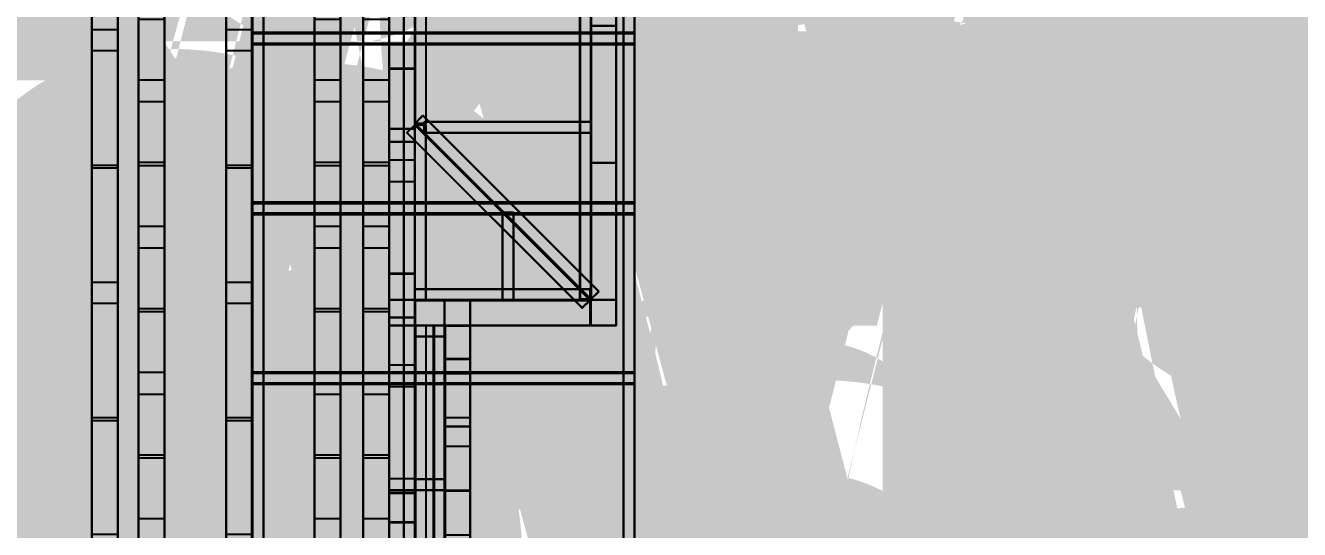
# Model space of a CAD drawing. Header units: inches. Extents: x 29 to 716, y 7 to 470.
# Drawn here: x 309.7 to 483.7, y 102.9 to 171.7 of the extents above; entities that cross this region are included whole.
import ezdxf

# ---------------------------------------------------------------- set-up
doc = ezdxf.new("R2010")
doc.units = ezdxf.units.IN
doc.header["$MEASUREMENT"] = 0
for name, color, linetype in [('FT2', 8, 'CONTINUOUS'), ('n1', 9, 'CONTINUOUS'), ('R1', 4, 'CONTINUOUS'), ('R2', 4, 'CONTINUOUS'), ('RT2', 7, 'CONTINUOUS'), ('W1', 5, 'CONTINUOUS'), ('W2', 5, 'CONTINUOUS')]:
    doc.layers.add(name, color=color, linetype=linetype)

msp = doc.modelspace()

# ---------------------------------------------------------------- linework, layer by layer
at = {"layer": 'FT2'}
for points in [[(328.73, 81.28, 112), (328.73, 344.14, 112), (325.19, 344.14, 112), (325.19, 81.28, 112)], [(325.19, 81.28, 112), (325.19, 344.14, 112), (325.19, 344.14, 110.54), (325.19, 81.28, 110.54)], [(325.19, 81.28, 96), (325.19, 344.14, 96), (328.73, 344.14, 96), (328.73, 81.28, 96)], [(325.19, 81.28, 96), (325.19, 81.28, 97.46), (325.19, 344.14, 97.46), (325.19, 344.14, 96)], [(328.73, 81.28, 112), (328.73, 81.28, 110.54), (328.73, 344.14, 110.54), (328.73, 344.14, 112)], [(328.73, 81.28, 96), (328.73, 344.14, 96), (328.73, 344.14, 97.46), (328.73, 81.28, 97.46)], [(352.73, 81.28, 112), (352.73, 344.14, 112), (349.19, 344.14, 112), (349.19, 81.28, 112)], [(349.19, 81.28, 112), (349.19, 344.14, 112), (349.19, 344.14, 110.54), (349.19, 81.28, 110.54)], [(349.19, 81.28, 96), (349.19, 344.14, 96), (352.73, 344.14, 96), (352.73, 81.28, 96)], [(349.19, 81.28, 96), (349.19, 81.28, 97.46), (349.19, 344.14, 97.46), (349.19, 344.14, 96)], [(352.73, 81.28, 112), (352.73, 81.28, 110.54), (352.73, 344.14, 110.54), (352.73, 344.14, 112)], [(352.73, 81.28, 96), (352.73, 344.14, 96), (352.73, 344.14, 97.46), (352.73, 81.28, 97.46)], [(359.4, 81.28, 112), (359.4, 344.14, 112), (355.85, 344.14, 112), (355.85, 81.28, 112)], [(355.85, 81.28, 112), (355.85, 344.14, 112), (355.85, 344.14, 110.54), (355.85, 81.28, 110.54)], [(355.85, 81.28, 96), (355.85, 344.14, 96), (359.4, 344.14, 96), (359.4, 81.28, 96)], [(355.85, 81.28, 96), (355.85, 81.28, 97.46), (355.85, 344.14, 97.46), (355.85, 344.14, 96)], [(359.4, 81.28, 112), (359.4, 81.28, 110.54), (359.4, 344.14, 110.54), (359.4, 344.14, 112)], [(359.4, 81.28, 96), (359.4, 344.14, 96), (359.4, 344.14, 97.46), (359.4, 81.28, 97.46)], [(328.73, 164.3, 112), (328.73, 172.53, 96.69), (325.19, 172.53, 96.69), (325.19, 164.3, 112)], [(325.19, 164.3, 112), (325.19, 172.53, 96.69), (325.19, 171.24, 96), (325.19, 163.01, 111.31)], [(328.73, 164.3, 112), (328.73, 163.01, 111.31), (328.73, 171.24, 96), (328.73, 172.53, 96.69)], [(352.73, 164.3, 112), (352.73, 172.53, 96.69), (349.19, 172.53, 96.69), (349.19, 164.3, 112)], [(349.19, 164.3, 112), (349.19, 172.53, 96.69), (349.19, 171.24, 96), (349.19, 163.01, 111.31)], [(352.73, 164.3, 112), (352.73, 163.01, 111.31), (352.73, 171.24, 96), (352.73, 172.53, 96.69)], [(359.4, 164.3, 112), (359.4, 172.53, 96.69), (355.85, 172.53, 96.69), (355.85, 164.3, 112)], [(355.85, 164.3, 112), (355.85, 172.53, 96.69), (355.85, 171.24, 96), (355.85, 163.01, 111.31)], [(359.4, 164.3, 112), (359.4, 163.01, 111.31), (359.4, 171.24, 96), (359.4, 172.53, 96.69)], [(325.19, 153.03, 96.69), (325.19, 161.26, 112), (325.19, 162.54, 111.31), (325.19, 154.31, 96)], [(328.73, 153.03, 96.69), (328.73, 154.31, 96), (328.73, 162.54, 111.31), (328.73, 161.26, 112)], [(349.19, 153.03, 96.69), (349.19, 161.26, 112), (349.19, 162.54, 111.31), (349.19, 154.31, 96)], [(352.73, 153.03, 96.69), (352.73, 154.31, 96), (352.73, 162.54, 111.31), (352.73, 161.26, 112)], [(355.85, 153.03, 96.69), (355.85, 161.26, 112), (355.85, 162.54, 111.31), (355.85, 154.31, 96)], [(359.4, 153.03, 96.69), (359.4, 154.31, 96), (359.4, 162.54, 111.31), (359.4, 161.26, 112)], [(328.73, 153.03, 96.69), (328.73, 161.26, 112), (325.19, 161.26, 112), (325.19, 153.03, 96.69)], [(352.73, 153.03, 96.69), (352.73, 161.26, 112), (349.19, 161.26, 112), (349.19, 153.03, 96.69)], [(359.4, 153.03, 96.69), (359.4, 161.26, 112), (355.85, 161.26, 112), (355.85, 153.03, 96.69)], [(328.73, 144.32, 112), (328.73, 152.56, 96.69), (325.19, 152.56, 96.69), (325.19, 144.32, 112)], [(325.19, 144.32, 112), (325.19, 152.56, 96.69), (325.19, 151.27, 96), (325.19, 143.04, 111.31)], [(328.73, 144.32, 112), (328.73, 143.04, 111.31), (328.73, 151.27, 96), (328.73, 152.56, 96.69)], [(352.73, 144.32, 112), (352.73, 152.56, 96.69), (349.19, 152.56, 96.69), (349.19, 144.32, 112)], [(349.19, 144.32, 112), (349.19, 152.56, 96.69), (349.19, 151.27, 96), (349.19, 143.04, 111.31)], [(352.73, 144.32, 112), (352.73, 143.04, 111.31), (352.73, 151.27, 96), (352.73, 152.56, 96.69)], [(359.4, 144.32, 112), (359.4, 152.56, 96.69), (355.85, 152.56, 96.69), (355.85, 144.32, 112)], [(355.85, 144.32, 112), (355.85, 152.56, 96.69), (355.85, 151.27, 96), (355.85, 143.04, 111.31)], [(359.4, 144.32, 112), (359.4, 143.04, 111.31), (359.4, 151.27, 96), (359.4, 152.56, 96.69)], [(325.19, 133.06, 96.69), (325.19, 141.29, 112), (325.19, 142.57, 111.31), (325.19, 134.34, 96)], [(328.73, 133.06, 96.69), (328.73, 141.29, 112), (325.19, 141.29, 112), (325.19, 133.06, 96.69)], [(328.73, 133.06, 96.69), (328.73, 134.34, 96), (328.73, 142.57, 111.31), (328.73, 141.29, 112)], [(349.19, 133.06, 96.69), (349.19, 141.29, 112), (349.19, 142.57, 111.31), (349.19, 134.34, 96)], [(352.73, 133.06, 96.69), (352.73, 141.29, 112), (349.19, 141.29, 112), (349.19, 133.06, 96.69)], [(352.73, 133.06, 96.69), (352.73, 134.34, 96), (352.73, 142.57, 111.31), (352.73, 141.29, 112)], [(355.85, 133.06, 96.69), (355.85, 141.29, 112), (355.85, 142.57, 111.31), (355.85, 134.34, 96)], [(359.4, 133.06, 96.69), (359.4, 141.29, 112), (355.85, 141.29, 112), (355.85, 133.06, 96.69)], [(359.4, 133.06, 96.69), (359.4, 134.34, 96), (359.4, 142.57, 111.31), (359.4, 141.29, 112)], [(328.73, 124.35, 112), (328.73, 132.58, 96.69), (325.19, 132.58, 96.69), (325.19, 124.35, 112)], [(325.19, 124.35, 112), (325.19, 132.58, 96.69), (325.19, 131.3, 96), (325.19, 123.07, 111.31)], [(328.73, 124.35, 112), (328.73, 123.07, 111.31), (328.73, 131.3, 96), (328.73, 132.58, 96.69)], [(352.73, 124.35, 112), (352.73, 132.58, 96.69), (349.19, 132.58, 96.69), (349.19, 124.35, 112)], [(349.19, 124.35, 112), (349.19, 132.58, 96.69), (349.19, 131.3, 96), (349.19, 123.07, 111.31)], [(352.73, 124.35, 112), (352.73, 123.07, 111.31), (352.73, 131.3, 96), (352.73, 132.58, 96.69)], [(359.4, 124.35, 112), (359.4, 132.58, 96.69), (355.85, 132.58, 96.69), (355.85, 124.35, 112)], [(355.85, 124.35, 112), (355.85, 132.58, 96.69), (355.85, 131.3, 96), (355.85, 123.07, 111.31)], [(359.4, 124.35, 112), (359.4, 123.07, 111.31), (359.4, 131.3, 96), (359.4, 132.58, 96.69)], [(325.19, 113.08, 96.69), (325.19, 121.32, 112), (325.19, 122.6, 111.31), (325.19, 114.37, 96)], [(328.73, 113.08, 96.69), (328.73, 114.37, 96), (328.73, 122.6, 111.31), (328.73, 121.32, 112)], [(349.19, 113.08, 96.69), (349.19, 121.32, 112), (349.19, 122.6, 111.31), (349.19, 114.37, 96)], [(352.73, 113.08, 96.69), (352.73, 114.37, 96), (352.73, 122.6, 111.31), (352.73, 121.32, 112)], [(355.85, 113.08, 96.69), (355.85, 121.32, 112), (355.85, 122.6, 111.31), (355.85, 114.37, 96)], [(359.4, 113.08, 96.69), (359.4, 114.37, 96), (359.4, 122.6, 111.31), (359.4, 121.32, 112)], [(328.73, 113.08, 96.69), (328.73, 121.32, 112), (325.19, 121.32, 112), (325.19, 113.08, 96.69)], [(352.73, 113.08, 96.69), (352.73, 121.32, 112), (349.19, 121.32, 112), (349.19, 113.08, 96.69)], [(359.4, 113.08, 96.69), (359.4, 121.32, 112), (355.85, 121.32, 112), (355.85, 113.08, 96.69)], [(328.73, 104.38, 112), (328.73, 112.61, 96.69), (325.19, 112.61, 96.69), (325.19, 104.38, 112)], [(325.19, 104.38, 112), (325.19, 112.61, 96.69), (325.19, 111.33, 96), (325.19, 103.1, 111.31)], [(328.73, 104.38, 112), (328.73, 103.1, 111.31), (328.73, 111.33, 96), (328.73, 112.61, 96.69)], [(352.73, 104.38, 112), (352.73, 112.61, 96.69), (349.19, 112.61, 96.69), (349.19, 104.38, 112)], [(349.19, 104.38, 112), (349.19, 112.61, 96.69), (349.19, 111.33, 96), (349.19, 103.1, 111.31)], [(352.73, 104.38, 112), (352.73, 103.1, 111.31), (352.73, 111.33, 96), (352.73, 112.61, 96.69)], [(359.4, 104.38, 112), (359.4, 112.61, 96.69), (355.85, 112.61, 96.69), (355.85, 104.38, 112)], [(355.85, 104.38, 112), (355.85, 112.61, 96.69), (355.85, 111.33, 96), (355.85, 103.1, 111.31)], [(359.4, 104.38, 112), (359.4, 103.1, 111.31), (359.4, 111.33, 96), (359.4, 112.61, 96.69)]]:
    msp.add_3dface(points, dxfattribs=at)
at = {"layer": 'n1'}
for points in [[(362.9, 347.71, 96), (362.9, 77.84, 96), (359.4, 77.84, 96), (359.4, 347.71, 96)], [(359.4, 77.84, 106), (359.4, 347.71, 106), (359.4, 347.71, 96), (359.4, 77.84, 96)], [(362.9, 77.84, 106), (362.9, 347.71, 106), (359.4, 347.71, 106), (359.4, 77.84, 106)], [(359.4, 347.71, 96), (359.4, 77.84, 96), (359.4, 77.84, 106), (359.4, 347.71, 106)], [(362.9, 347.71, 106), (362.9, 77.84, 106), (362.9, 77.84, 96), (362.9, 347.71, 96)], [(362.9, 77.84, 96), (362.9, 347.71, 96), (362.9, 347.71, 106), (362.9, 77.84, 106)]]:
    msp.add_3dface(points, dxfattribs=at)
at = {"layer": 'R1'}
for points in [[(385.41, 134.32, 112.1), (385.41, 327.44, 112.1), (386.91, 327.44, 112.07), (386.91, 134.32, 112.07)], [(385.49, 327.44, 115.67), (385.49, 134.32, 115.67), (386.99, 134.32, 115.63), (386.99, 327.44, 115.63)], [(386.91, 134.32, 112.07), (386.91, 327.44, 112.07), (386.99, 327.44, 115.63), (386.99, 134.32, 115.63)], [(362.89, 321.09, 112.57), (362.89, 158.34, 112.57), (362.96, 158.34, 116.13), (362.96, 321.09, 116.13)], [(364.39, 321.09, 112.54), (364.39, 158.34, 112.54), (362.89, 158.34, 112.57), (362.89, 321.09, 112.57)], [(364.46, 158.34, 116.1), (364.46, 321.09, 116.1), (362.96, 321.09, 116.13), (362.96, 158.34, 116.13)], [(363.95, 159.4, 112.55), (387.97, 135.38, 112.05), (386.91, 134.32, 112.07), (362.89, 158.34, 112.57)], [(362.89, 158.34, 112.57), (386.91, 134.32, 112.07), (386.99, 134.32, 115.63), (362.96, 158.34, 116.13)], [(388.05, 135.38, 115.61), (364.02, 159.4, 116.11), (362.96, 158.34, 116.13), (386.99, 134.32, 115.63)], [(364.17, 158.56, 112.55), (386.91, 158.56, 112.07), (386.91, 157.06, 112.07), (364.17, 157.06, 112.55)], [(386.99, 158.56, 115.63), (364.25, 158.56, 116.11), (364.25, 157.06, 116.11), (386.99, 157.06, 115.63)], [(385.76, 133.17, 112.04), (361.83, 157.1, 112.54), (362.89, 158.16, 112.56), (386.82, 134.23, 112.06)], [(361.83, 157.03, 116.1), (385.76, 133.09, 115.6), (386.82, 134.15, 115.62), (362.89, 158.09, 116.12)], [(362.89, 158.16, 112.56), (362.89, 134.23, 112.06), (362.89, 134.15, 115.62), (362.89, 158.09, 116.12)], [(364.39, 158.16, 112.56), (364.39, 134.23, 112.06), (362.89, 134.23, 112.06), (362.89, 158.16, 112.56)], [(386.82, 134.23, 112.06), (362.89, 158.16, 112.56), (362.89, 158.09, 116.12), (386.82, 134.15, 115.62)], [(364.39, 134.15, 115.62), (364.39, 158.09, 116.12), (362.89, 158.09, 116.12), (362.89, 134.15, 115.62)], [(364.17, 157.06, 112.55), (386.91, 157.06, 112.07), (386.99, 157.06, 115.63), (364.25, 157.06, 116.11)], [(374.86, 146.2, 112.31), (374.86, 134.23, 112.06), (374.86, 134.15, 115.62), (374.86, 146.12, 115.87)], [(376.36, 146.2, 112.31), (376.36, 134.23, 112.06), (374.86, 134.23, 112.06), (374.86, 146.2, 112.31)], [(376.36, 134.15, 115.62), (376.36, 146.12, 115.87), (374.86, 146.12, 115.87), (374.86, 134.15, 115.62)], [(362.89, 135.73, 112.09), (386.82, 135.73, 112.09), (386.82, 134.23, 112.06), (362.89, 134.23, 112.06)], [(386.82, 135.65, 115.66), (362.89, 135.65, 115.66), (362.89, 134.15, 115.62), (386.82, 134.15, 115.62)], [(362.89, 134.23, 112.06), (386.82, 134.23, 112.06), (386.82, 134.15, 115.62), (362.89, 134.15, 115.62)], [(362.9, 130.73, 112.16), (362.9, 85.74, 112.16), (362.97, 85.74, 115.72), (362.97, 130.73, 115.72)], [(364.4, 130.73, 112.13), (364.4, 85.74, 112.13), (362.9, 85.74, 112.16), (362.9, 130.73, 112.16)], [(366.96, 130.73, 112.07), (362.9, 130.73, 112.16), (362.97, 130.73, 115.72), (367.04, 130.73, 115.63)], [(366.96, 129.23, 112.07), (362.9, 129.23, 112.16), (362.9, 130.73, 112.16), (366.96, 130.73, 112.07)], [(364.47, 85.74, 115.69), (364.47, 130.73, 115.69), (362.97, 130.73, 115.72), (362.97, 85.74, 115.72)], [(362.97, 129.23, 115.72), (367.04, 129.23, 115.63), (367.04, 130.73, 115.63), (362.97, 130.73, 115.72)], [(365.46, 85.74, 112.1), (365.46, 130.73, 112.1), (366.96, 130.73, 112.07), (366.96, 85.74, 112.07)], [(365.54, 130.73, 115.67), (365.54, 85.74, 115.67), (367.04, 85.74, 115.63), (367.04, 130.73, 115.63)], [(366.96, 85.74, 112.07), (366.96, 130.73, 112.07), (367.04, 130.73, 115.63), (367.04, 85.74, 115.63)], [(362.9, 109.74, 112.16), (366.96, 109.74, 112.07), (366.96, 108.24, 112.07), (362.9, 108.24, 112.16)], [(367.04, 109.74, 115.63), (362.97, 109.74, 115.72), (362.97, 108.24, 115.72), (367.04, 108.24, 115.63)], [(362.9, 108.24, 112.16), (366.96, 108.24, 112.07), (367.04, 108.24, 115.63), (362.97, 108.24, 115.72)]]:
    msp.add_3dface(points, dxfattribs=at)
at = {"layer": 'R2'}
for points in [[(340.72, 377.81, 219.94), (340.72, 6.78, 235.42), (340.72, 6.93, 238.98), (340.72, 377.95, 223.5)], [(342.22, 6.93, 238.98), (342.22, 377.95, 223.5), (340.72, 377.95, 223.5), (340.72, 6.93, 238.98)], [(342.22, 377.81, 219.94), (342.22, 6.78, 235.42), (340.72, 6.78, 235.42), (340.72, 377.81, 219.94)], [(391.39, 377.95, 223.5), (391.39, 6.93, 238.98), (392.89, 6.93, 238.98), (392.89, 377.95, 223.5)], [(391.39, 6.78, 235.42), (391.39, 377.81, 219.94), (392.89, 377.81, 219.94), (392.89, 6.78, 235.42)], [(392.89, 6.78, 235.42), (392.89, 377.81, 219.94), (392.89, 377.95, 223.5), (392.89, 6.93, 238.98)], [(361.39, 192.44, 231.24), (361.39, 169.25, 232.21), (362.89, 169.25, 232.21), (362.89, 192.44, 231.24)], [(361.39, 169.1, 228.65), (361.39, 192.29, 227.68), (362.89, 192.29, 227.68), (362.89, 169.1, 228.65)], [(362.89, 169.1, 228.65), (362.89, 192.29, 227.68), (362.89, 192.44, 231.24), (362.89, 169.25, 232.21)], [(392.89, 170.75, 232.14), (340.72, 170.75, 232.15), (340.72, 169.25, 232.21), (392.89, 169.25, 232.21)], [(340.72, 170.6, 228.59), (392.89, 170.6, 228.59), (392.89, 169.1, 228.65), (340.72, 169.1, 228.65)], [(340.72, 169.1, 228.65), (392.89, 169.1, 228.65), (392.89, 169.25, 232.21), (340.72, 169.25, 232.21)], [(361.39, 169.25, 232.21), (361.39, 146.06, 233.18), (362.89, 146.06, 233.18), (362.89, 169.25, 232.21)], [(361.39, 145.91, 229.62), (361.39, 169.1, 228.65), (362.89, 169.1, 228.65), (362.89, 145.91, 229.62)], [(362.89, 145.91, 229.62), (362.89, 169.1, 228.65), (362.89, 169.25, 232.21), (362.89, 146.06, 233.18)], [(392.89, 147.56, 233.11), (340.72, 147.56, 233.11), (340.72, 146.06, 233.18), (392.89, 146.06, 233.18)], [(340.72, 147.41, 229.55), (392.89, 147.41, 229.55), (392.89, 145.91, 229.62), (340.72, 145.91, 229.62)], [(340.72, 145.91, 229.62), (392.89, 145.91, 229.62), (392.89, 146.06, 233.18), (340.72, 146.06, 233.18)], [(361.39, 146.06, 233.18), (361.39, 122.87, 234.14), (362.89, 122.87, 234.14), (362.89, 146.06, 233.18)], [(361.39, 122.72, 230.58), (361.39, 145.91, 229.62), (362.89, 145.91, 229.62), (362.89, 122.72, 230.58)], [(362.89, 122.72, 230.58), (362.89, 145.91, 229.62), (362.89, 146.06, 233.18), (362.89, 122.87, 234.14)], [(392.89, 124.37, 234.08), (340.72, 124.37, 234.08), (340.72, 122.87, 234.14), (392.89, 122.87, 234.14)], [(340.72, 124.22, 230.52), (392.89, 124.22, 230.52), (392.89, 122.72, 230.58), (340.72, 122.72, 230.58)], [(340.72, 122.72, 230.58), (392.89, 122.72, 230.58), (392.89, 122.87, 234.14), (340.72, 122.87, 234.14)], [(361.39, 122.87, 234.14), (361.39, 99.68, 235.11), (362.89, 99.68, 235.11), (362.89, 122.87, 234.14)], [(361.39, 99.53, 231.55), (361.39, 122.72, 230.58), (362.89, 122.72, 230.58), (362.89, 99.53, 231.55)], [(362.89, 99.53, 231.55), (362.89, 122.72, 230.58), (362.89, 122.87, 234.14), (362.89, 99.68, 235.11)]]:
    msp.add_3dface(points, dxfattribs=at)
at = {"layer": 'RT2'}
for points in [[(318.8, 377.81, 223.5), (318.8, 6.78, 238.98), (322.34, 6.78, 238.98), (322.34, 377.81, 223.5)], [(318.8, 377.81, 223.5), (318.8, 377.74, 222.04), (318.8, 6.72, 237.53), (318.8, 6.78, 238.98)], [(322.34, 377.81, 223.5), (322.34, 6.78, 238.98), (322.34, 6.72, 237.53), (322.34, 377.74, 222.04)], [(337.12, 377.81, 223.5), (337.12, 6.78, 238.98), (340.66, 6.78, 238.98), (340.66, 377.81, 223.5)], [(337.12, 377.81, 223.5), (337.12, 377.74, 222.04), (337.12, 6.72, 237.53), (337.12, 6.78, 238.98)], [(340.66, 377.81, 223.5), (340.66, 6.78, 238.98), (340.66, 6.72, 237.53), (340.66, 377.74, 222.04)], [(318.8, 344.31, 208.79), (318.8, 81.28, 219.77), (318.8, 81.34, 221.23), (318.8, 344.37, 210.25)], [(322.34, 344.31, 208.79), (322.34, 81.28, 219.77), (318.8, 81.28, 219.77), (318.8, 344.31, 208.79)], [(322.34, 344.31, 208.79), (322.34, 344.37, 210.25), (322.34, 81.34, 221.23), (322.34, 81.28, 219.77)], [(337.12, 344.31, 208.79), (337.12, 81.28, 219.77), (337.12, 81.34, 221.23), (337.12, 344.37, 210.25)], [(340.66, 344.31, 208.79), (340.66, 81.28, 219.77), (337.12, 81.28, 219.77), (337.12, 344.31, 208.79)], [(340.66, 344.31, 208.79), (340.66, 344.37, 210.25), (340.66, 81.34, 221.23), (340.66, 81.28, 219.77)], [(318.8, 186.71, 216.71), (318.8, 171.16, 232.12), (322.34, 171.16, 232.12), (322.34, 186.71, 216.71)], [(318.8, 186.71, 216.71), (318.8, 185.68, 215.68), (318.8, 170.13, 231.09), (318.8, 171.16, 232.12)], [(322.34, 186.71, 216.71), (322.34, 171.16, 232.12), (322.34, 170.13, 231.09), (322.34, 185.68, 215.68)], [(337.12, 186.71, 216.71), (337.12, 171.16, 232.12), (340.66, 171.16, 232.12), (340.66, 186.71, 216.71)], [(337.12, 186.71, 216.71), (337.12, 185.68, 215.68), (337.12, 170.13, 231.09), (337.12, 171.16, 232.12)], [(340.66, 186.71, 216.71), (340.66, 171.16, 232.12), (340.66, 170.13, 231.09), (340.66, 185.68, 215.68)], [(318.8, 168.25, 232.24), (318.8, 169.22, 231.17), (318.8, 153.62, 217), (318.8, 152.64, 218.08)], [(322.34, 168.25, 232.24), (322.34, 152.64, 218.08), (322.34, 153.62, 217), (322.34, 169.22, 231.17)], [(337.12, 168.25, 232.24), (337.12, 169.22, 231.17), (337.12, 153.62, 217), (337.12, 152.64, 218.08)], [(340.66, 168.25, 232.24), (340.66, 152.64, 218.08), (340.66, 153.62, 217), (340.66, 169.22, 231.17)], [(318.8, 168.25, 232.24), (318.8, 152.64, 218.08), (322.34, 152.64, 218.08), (322.34, 168.25, 232.24)], [(337.12, 168.25, 232.24), (337.12, 152.64, 218.08), (340.66, 152.64, 218.08), (340.66, 168.25, 232.24)], [(318.8, 152.22, 218.15), (318.8, 136.67, 233.56), (322.34, 136.67, 233.56), (322.34, 152.22, 218.15)], [(318.8, 152.22, 218.15), (318.8, 151.19, 217.12), (318.8, 135.64, 232.53), (318.8, 136.67, 233.56)], [(322.34, 152.22, 218.15), (322.34, 136.67, 233.56), (322.34, 135.64, 232.53), (322.34, 151.19, 217.12)], [(337.12, 152.22, 218.15), (337.12, 136.67, 233.56), (340.66, 136.67, 233.56), (340.66, 152.22, 218.15)], [(337.12, 152.22, 218.15), (337.12, 151.19, 217.12), (337.12, 135.64, 232.53), (337.12, 136.67, 233.56)], [(340.66, 152.22, 218.15), (340.66, 136.67, 233.56), (340.66, 135.64, 232.53), (340.66, 151.19, 217.12)], [(318.8, 133.75, 233.68), (318.8, 134.73, 232.61), (318.8, 119.13, 218.44), (318.8, 118.15, 219.52)], [(322.34, 133.75, 233.68), (322.34, 118.15, 219.52), (322.34, 119.13, 218.44), (322.34, 134.73, 232.61)], [(337.12, 133.75, 233.68), (337.12, 134.73, 232.61), (337.12, 119.13, 218.44), (337.12, 118.15, 219.52)], [(340.66, 133.75, 233.68), (340.66, 118.15, 219.52), (340.66, 119.13, 218.44), (340.66, 134.73, 232.61)], [(318.8, 133.75, 233.68), (318.8, 118.15, 219.52), (322.34, 118.15, 219.52), (322.34, 133.75, 233.68)], [(337.12, 133.75, 233.68), (337.12, 118.15, 219.52), (340.66, 118.15, 219.52), (340.66, 133.75, 233.68)], [(318.8, 117.72, 219.59), (318.8, 102.21, 235), (322.34, 102.21, 235), (322.34, 117.72, 219.59)], [(318.8, 117.72, 219.59), (318.8, 116.7, 218.56), (318.8, 101.18, 233.97), (318.8, 102.21, 235)], [(322.34, 117.72, 219.59), (322.34, 102.21, 235), (322.34, 101.18, 233.97), (322.34, 116.7, 218.56)], [(337.12, 117.72, 219.59), (337.12, 102.21, 235), (340.66, 102.21, 235), (340.66, 117.72, 219.59)], [(337.12, 117.72, 219.59), (337.12, 116.7, 218.56), (337.12, 101.18, 233.97), (337.12, 102.21, 235)], [(340.66, 117.72, 219.59), (340.66, 102.21, 235), (340.66, 101.18, 233.97), (340.66, 116.7, 218.56)]]:
    msp.add_3dface(points, dxfattribs=at)
at = {"layer": 'W1'}
for points in [[(362.9, 344.27, 106), (362.9, 82.21, 106), (359.4, 82.21, 106), (359.4, 344.27, 106)], [(359.4, 82.21, 107.5), (359.4, 344.27, 107.5), (359.4, 344.27, 106), (359.4, 82.21, 106)], [(362.9, 82.21, 112.75), (362.9, 344.27, 112.75), (359.4, 344.27, 112.75), (359.4, 82.21, 112.75)], [(359.4, 344.27, 111.25), (359.4, 82.21, 111.25), (359.4, 82.21, 112.75), (359.4, 344.27, 112.75)], [(362.9, 344.27, 107.5), (362.9, 82.21, 107.5), (362.9, 82.21, 106), (362.9, 344.27, 106)], [(362.9, 82.21, 111.25), (362.9, 344.27, 111.25), (362.9, 344.27, 112.75), (362.9, 82.21, 112.75)], [(390.41, 327.44), (390.41, 130.73), (386.91, 130.73), (386.91, 327.44)], [(386.91, 130.73, 1.5), (386.91, 327.44, 1.5), (386.91, 327.44), (386.91, 130.73)], [(390.41, 130.73, 134), (390.41, 327.44, 134), (386.91, 327.44, 134), (386.91, 130.73, 134)], [(386.91, 327.44, 132.5), (386.91, 130.73, 132.5), (386.91, 130.73, 134), (386.91, 327.44, 134)], [(390.41, 327.44, 1.5), (390.41, 130.73, 1.5), (390.41, 130.73), (390.41, 327.44)], [(390.41, 130.73, 132.5), (390.41, 327.44, 132.5), (390.41, 327.44, 134), (390.41, 130.73, 134)], [(390.41, 171.68, 134), (390.41, 171.68), (386.91, 171.68), (386.91, 171.68, 134)], [(386.91, 170.18), (386.91, 170.18, 134), (386.91, 171.68, 134), (386.91, 171.68)], [(390.41, 152.95, 44.67), (390.41, 171.68, 44.67), (386.91, 171.68, 44.67), (386.91, 152.95, 44.67)], [(386.91, 171.68, 43.17), (386.91, 152.95, 43.17), (386.91, 152.95, 44.67), (386.91, 171.68, 44.67)], [(390.41, 152.95, 89.33), (390.41, 171.68, 89.33), (386.91, 171.68, 89.33), (386.91, 152.95, 89.33)], [(386.91, 171.68, 87.83), (386.91, 152.95, 87.83), (386.91, 152.95, 89.33), (386.91, 171.68, 89.33)], [(390.41, 170.18, 134), (390.41, 170.18), (390.41, 171.68), (390.41, 171.68, 134)], [(390.41, 152.95, 43.17), (390.41, 171.68, 43.17), (390.41, 171.68, 44.67), (390.41, 152.95, 44.67)], [(390.41, 152.95, 87.83), (390.41, 171.68, 87.83), (390.41, 171.68, 89.33), (390.41, 152.95, 89.33)], [(362.9, 157.57, 112.75), (362.9, 157.57, 106), (359.4, 157.57, 106), (359.4, 157.57, 112.75)], [(359.4, 156.07, 106), (359.4, 156.07, 112.75), (359.4, 157.57, 112.75), (359.4, 157.57, 106)], [(362.9, 156.07, 112.75), (362.9, 156.07, 106), (362.9, 157.57, 106), (362.9, 157.57, 112.75)], [(390.41, 152.95, 134), (390.41, 152.95), (386.91, 152.95), (386.91, 152.95, 134)], [(386.91, 151.45), (386.91, 151.45, 134), (386.91, 152.95, 134), (386.91, 152.95)], [(390.41, 134.23, 44.67), (390.41, 152.95, 44.67), (386.91, 152.95, 44.67), (386.91, 134.23, 44.67)], [(386.91, 152.95, 43.17), (386.91, 134.23, 43.17), (386.91, 134.23, 44.67), (386.91, 152.95, 44.67)], [(390.41, 134.23, 89.33), (390.41, 152.95, 89.33), (386.91, 152.95, 89.33), (386.91, 134.23, 89.33)], [(386.91, 152.95, 87.83), (386.91, 134.23, 87.83), (386.91, 134.23, 89.33), (386.91, 152.95, 89.33)], [(390.41, 151.45, 134), (390.41, 151.45), (390.41, 152.95), (390.41, 152.95, 134)], [(390.41, 134.23, 43.17), (390.41, 152.95, 43.17), (390.41, 152.95, 44.67), (390.41, 134.23, 44.67)], [(390.41, 134.23, 87.83), (390.41, 152.95, 87.83), (390.41, 152.95, 89.33), (390.41, 134.23, 89.33)], [(359.4, 135.73, 112.75), (359.4, 135.73, 106), (359.4, 134.23, 106), (359.4, 134.23, 112.75)], [(362.9, 135.73, 106), (362.9, 135.73, 112.75), (362.9, 134.23, 112.75), (362.9, 134.23, 106)], [(386.91, 135.73, 134), (386.91, 135.73), (386.91, 134.23), (386.91, 134.23, 134)], [(390.41, 135.73), (390.41, 135.73, 134), (390.41, 134.23, 134), (390.41, 134.23)], [(362.9, 134.23, 106), (362.9, 134.23, 112.75), (359.4, 134.23, 112.75), (359.4, 134.23, 106)], [(386.85, 130.73), (362.95, 130.73), (362.95, 134.23), (386.85, 134.23)], [(362.95, 134.23, 1.5), (386.85, 134.23, 1.5), (386.85, 134.23), (362.95, 134.23)], [(362.95, 130.73), (362.95, 130.73, 134), (362.95, 134.23, 134), (362.95, 134.23)], [(364.45, 134.23, 134), (364.45, 134.23), (362.95, 134.23), (362.95, 134.23, 134)], [(362.95, 130.73, 134), (386.85, 130.73, 134), (386.85, 134.23, 134), (362.95, 134.23, 134)], [(386.85, 134.23, 132.5), (362.95, 134.23, 132.5), (362.95, 134.23, 134), (386.85, 134.23, 134)], [(362.95, 130.73, 44.67), (366.96, 130.73, 44.67), (366.96, 134.23, 44.67), (362.95, 134.23, 44.67)], [(366.96, 134.23, 43.17), (362.95, 134.23, 43.17), (362.95, 134.23, 44.67), (366.96, 134.23, 44.67)], [(362.95, 130.73, 89.33), (366.96, 130.73, 89.33), (366.96, 134.23, 89.33), (362.95, 134.23, 89.33)], [(366.96, 134.23, 87.83), (362.95, 134.23, 87.83), (362.95, 134.23, 89.33), (366.96, 134.23, 89.33)], [(365.46, 134.23), (365.46, 134.23, 134), (366.96, 134.23, 134), (366.96, 134.23)], [(366.96, 130.73, 134), (366.96, 130.73), (366.96, 134.23), (366.96, 134.23, 134)], [(366.96, 130.73, 44.67), (370.46, 130.73, 44.67), (370.46, 134.23, 44.67), (366.96, 134.23, 44.67)], [(370.46, 134.23, 43.17), (366.96, 134.23, 43.17), (366.96, 134.23, 44.67), (370.46, 134.23, 44.67)], [(366.96, 130.73, 89.33), (370.46, 130.73, 89.33), (370.46, 134.23, 89.33), (366.96, 134.23, 89.33)], [(370.46, 134.23, 87.83), (366.96, 134.23, 87.83), (366.96, 134.23, 89.33), (370.46, 134.23, 89.33)], [(370.46, 130.73), (370.46, 130.73, 134), (370.46, 134.23, 134), (370.46, 134.23)], [(371.96, 134.23, 134), (371.96, 134.23), (370.46, 134.23), (370.46, 134.23, 134)], [(370.46, 130.73, 44.67), (386.85, 130.73, 44.67), (386.85, 134.23, 44.67), (370.46, 134.23, 44.67)], [(386.85, 134.23, 43.17), (370.46, 134.23, 43.17), (370.46, 134.23, 44.67), (386.85, 134.23, 44.67)], [(370.46, 130.73, 89.33), (386.85, 130.73, 89.33), (386.85, 134.23, 89.33), (370.46, 134.23, 89.33)], [(386.85, 134.23, 87.83), (370.46, 134.23, 87.83), (370.46, 134.23, 89.33), (386.85, 134.23, 89.33)], [(385.35, 134.23), (385.35, 134.23, 134), (386.85, 134.23, 134), (386.85, 134.23)], [(386.85, 130.73, 134), (386.85, 130.73), (386.85, 134.23), (386.85, 134.23, 134)], [(390.41, 134.23), (390.41, 134.23, 134), (386.91, 134.23, 134), (386.91, 134.23)], [(390.41, 130.73, 44.67), (390.41, 134.23, 44.67), (386.91, 134.23, 44.67), (386.91, 130.73, 44.67)], [(386.91, 134.23, 43.17), (386.91, 130.73, 43.17), (386.91, 130.73, 44.67), (386.91, 134.23, 44.67)], [(390.41, 130.73, 89.33), (390.41, 134.23, 89.33), (386.91, 134.23, 89.33), (386.91, 130.73, 89.33)], [(386.91, 134.23, 87.83), (386.91, 130.73, 87.83), (386.91, 130.73, 89.33), (386.91, 134.23, 89.33)], [(390.41, 130.73, 43.17), (390.41, 134.23, 43.17), (390.41, 134.23, 44.67), (390.41, 130.73, 44.67)], [(390.41, 130.73, 87.83), (390.41, 134.23, 87.83), (390.41, 134.23, 89.33), (390.41, 130.73, 89.33)], [(386.91, 132.23, 134), (386.91, 132.23), (386.91, 130.73), (386.91, 130.73, 134)], [(390.41, 132.23), (390.41, 132.23, 134), (390.41, 130.73, 134), (390.41, 130.73)], [(362.9, 130.73, 112.75), (362.9, 130.73, 106), (359.4, 130.73, 106), (359.4, 130.73, 112.75)], [(359.4, 129.23, 106), (359.4, 129.23, 112.75), (359.4, 130.73, 112.75), (359.4, 130.73, 106)], [(362.9, 129.23, 112.75), (362.9, 129.23, 106), (362.9, 130.73, 106), (362.9, 130.73, 112.75)], [(386.85, 130.73, 1.5), (362.95, 130.73, 1.5), (362.95, 130.73), (386.85, 130.73)], [(364.45, 130.73), (364.45, 130.73, 134), (362.95, 130.73, 134), (362.95, 130.73)], [(362.95, 130.73, 132.5), (386.85, 130.73, 132.5), (386.85, 130.73, 134), (362.95, 130.73, 134)], [(362.95, 130.73, 43.17), (366.96, 130.73, 43.17), (366.96, 130.73, 44.67), (362.95, 130.73, 44.67)], [(362.95, 130.73, 87.83), (366.96, 130.73, 87.83), (366.96, 130.73, 89.33), (362.95, 130.73, 89.33)], [(365.46, 130.73, 134), (365.46, 130.73), (366.96, 130.73), (366.96, 130.73, 134)], [(366.96, 130.73, 43.17), (370.46, 130.73, 43.17), (370.46, 130.73, 44.67), (366.96, 130.73, 44.67)], [(366.96, 130.73, 87.83), (370.46, 130.73, 87.83), (370.46, 130.73, 89.33), (366.96, 130.73, 89.33)], [(370.46, 130.68), (370.46, 85.81), (366.96, 85.81), (366.96, 130.68)], [(366.96, 85.81, 1.5), (366.96, 130.68, 1.5), (366.96, 130.68), (366.96, 85.81)], [(370.46, 85.81, 134), (370.46, 130.68, 134), (366.96, 130.68, 134), (366.96, 85.81, 134)], [(366.96, 130.68, 132.5), (366.96, 85.81, 132.5), (366.96, 85.81, 134), (366.96, 130.68, 134)], [(370.46, 130.68, 134), (370.46, 130.68), (366.96, 130.68), (366.96, 130.68, 134)], [(366.96, 129.18), (366.96, 129.18, 134), (366.96, 130.68, 134), (366.96, 130.68)], [(370.46, 126.18, 44.67), (370.46, 130.68, 44.67), (366.96, 130.68, 44.67), (366.96, 126.18, 44.67)], [(366.96, 130.68, 43.17), (366.96, 126.18, 43.17), (366.96, 126.18, 44.67), (366.96, 130.68, 44.67)], [(370.46, 126.18, 89.33), (370.46, 130.68, 89.33), (366.96, 130.68, 89.33), (366.96, 126.18, 89.33)], [(366.96, 130.68, 87.83), (366.96, 126.18, 87.83), (366.96, 126.18, 89.33), (366.96, 130.68, 89.33)], [(371.96, 130.73), (371.96, 130.73, 134), (370.46, 130.73, 134), (370.46, 130.73)], [(370.46, 130.73, 43.17), (386.85, 130.73, 43.17), (386.85, 130.73, 44.67), (370.46, 130.73, 44.67)], [(370.46, 130.73, 87.83), (386.85, 130.73, 87.83), (386.85, 130.73, 89.33), (370.46, 130.73, 89.33)], [(370.46, 130.68, 1.5), (370.46, 85.81, 1.5), (370.46, 85.81), (370.46, 130.68)], [(370.46, 85.81, 132.5), (370.46, 130.68, 132.5), (370.46, 130.68, 134), (370.46, 85.81, 134)], [(370.46, 129.18, 134), (370.46, 129.18), (370.46, 130.68), (370.46, 130.68, 134)], [(370.46, 126.18, 43.17), (370.46, 130.68, 43.17), (370.46, 130.68, 44.67), (370.46, 126.18, 44.67)], [(370.46, 126.18, 87.83), (370.46, 130.68, 87.83), (370.46, 130.68, 89.33), (370.46, 126.18, 89.33)], [(385.35, 130.73, 134), (385.35, 130.73), (386.85, 130.73), (386.85, 130.73, 134)], [(390.41, 130.73), (390.41, 130.73, 134), (386.91, 130.73, 134), (386.91, 130.73)], [(366.96, 127.68, 134), (366.96, 127.68), (366.96, 126.18), (366.96, 126.18, 134)], [(370.46, 127.68), (370.46, 127.68, 134), (370.46, 126.18, 134), (370.46, 126.18)], [(370.46, 126.18, 96), (370.46, 90.18, 96), (366.96, 90.18, 96), (366.96, 126.18, 96)], [(366.96, 90.18, 97.5), (366.96, 126.18, 97.5), (366.96, 126.18, 96), (366.96, 90.18, 96)], [(370.46, 126.18), (370.46, 126.18, 134), (366.96, 126.18, 134), (366.96, 126.18)], [(370.46, 126.12, 134), (370.46, 126.12, 96), (366.96, 126.12, 96), (366.96, 126.12, 134)], [(366.96, 124.62, 96), (366.96, 124.62, 134), (366.96, 126.12, 134), (366.96, 126.12, 96)], [(370.46, 90.24, 112), (370.46, 126.12, 112), (366.96, 126.12, 112), (366.96, 90.24, 112)], [(366.96, 126.12, 110.5), (366.96, 90.24, 110.5), (366.96, 90.24, 112), (366.96, 126.12, 112)], [(370.46, 126.18, 97.5), (370.46, 90.18, 97.5), (370.46, 90.18, 96), (370.46, 126.18, 96)], [(370.46, 124.62, 134), (370.46, 124.62, 96), (370.46, 126.12, 96), (370.46, 126.12, 134)], [(370.46, 90.24, 110.5), (370.46, 126.12, 110.5), (370.46, 126.12, 112), (370.46, 90.24, 112)], [(370.46, 118.18, 112), (370.46, 124.15, 96), (366.96, 124.15, 96), (366.96, 118.18, 112)], [(366.96, 122.74, 95.48), (366.96, 116.78, 111.48), (366.96, 118.18, 112), (366.96, 124.15, 96)], [(370.46, 116.78, 111.48), (370.46, 122.74, 95.48), (370.46, 124.15, 96), (370.46, 118.18, 112)], [(370.46, 116.94, 134), (370.46, 116.94, 112), (366.96, 116.94, 112), (366.96, 116.94, 134)], [(366.96, 115.44, 112), (366.96, 115.44, 134), (366.96, 116.94, 134), (366.96, 116.94, 112)], [(370.46, 115.44, 134), (370.46, 115.44, 112), (370.46, 116.94, 112), (370.46, 116.94, 134)], [(366.96, 115.61, 111.48), (366.96, 109.64, 95.48), (366.96, 108.24, 96), (366.96, 114.2, 112)], [(370.46, 109.64, 95.48), (370.46, 115.61, 111.48), (370.46, 114.2, 112), (370.46, 108.24, 96)], [(370.46, 108.24, 96), (370.46, 114.2, 112), (366.96, 114.2, 112), (366.96, 108.24, 96)], [(362.9, 108.24, 112.75), (362.9, 108.24, 106), (359.4, 108.24, 106), (359.4, 108.24, 112.75)], [(359.4, 106.74, 106), (359.4, 106.74, 112.75), (359.4, 108.24, 112.75), (359.4, 108.24, 106)], [(362.9, 106.74, 112.75), (362.9, 106.74, 106), (362.9, 108.24, 106), (362.9, 108.24, 112.75)], [(370.46, 102.16, 112), (370.46, 108.12, 96), (366.96, 108.12, 96), (366.96, 102.16, 112)], [(366.96, 106.72, 95.48), (366.96, 100.75, 111.48), (366.96, 102.16, 112), (366.96, 108.12, 96)], [(370.46, 100.75, 111.48), (370.46, 106.72, 95.48), (370.46, 108.12, 96), (370.46, 102.16, 112)]]:
    msp.add_3dface(points, dxfattribs=at)
at = {"layer": 'W2'}
for points in [[(362.9, 347.81, 112.75), (362.9, 77.74, 112.75), (359.4, 77.74, 112.75), (359.4, 347.81, 112.75)], [(359.4, 77.74, 114.25), (359.4, 347.81, 114.25), (359.4, 347.81, 112.75), (359.4, 77.74, 112.75)], [(362.9, 77.74, 232.46), (362.9, 347.81, 221.19), (359.4, 347.81, 221.19), (359.4, 77.74, 232.46)], [(359.4, 347.74, 219.69), (359.4, 77.68, 230.96), (359.4, 77.74, 232.46), (359.4, 347.81, 221.19)], [(362.9, 347.81, 114.25), (362.9, 77.74, 114.25), (362.9, 77.74, 112.75), (362.9, 347.81, 112.75)], [(362.9, 77.68, 230.96), (362.9, 347.74, 219.69), (362.9, 347.81, 221.19), (362.9, 77.74, 232.46)], [(362.9, 107.82, 194.75), (362.9, 251.82, 194.75), (359.4, 251.82, 194.75), (359.4, 107.82, 194.75)], [(359.4, 251.82, 193.25), (359.4, 107.82, 193.25), (359.4, 107.82, 194.75), (359.4, 251.82, 194.75)], [(362.9, 251.82, 190.81), (362.9, 107.82, 190.81), (359.4, 107.82, 190.81), (359.4, 251.82, 190.81)], [(359.4, 107.82, 192.31), (359.4, 251.82, 192.31), (359.4, 251.82, 190.81), (359.4, 107.82, 190.81)], [(362.9, 107.82, 190.75), (362.9, 251.82, 190.75), (359.4, 251.82, 190.75), (359.4, 107.82, 190.75)], [(359.4, 251.82, 189.25), (359.4, 107.82, 189.25), (359.4, 107.82, 190.75), (359.4, 251.82, 190.75)], [(362.9, 251.82, 208.75), (362.9, 107.82, 208.75), (359.4, 107.82, 208.75), (359.4, 251.82, 208.75)], [(359.4, 107.82, 210.25), (359.4, 251.82, 210.25), (359.4, 251.82, 208.75), (359.4, 107.82, 208.75)], [(362.9, 107.82, 193.25), (362.9, 251.82, 193.25), (362.9, 251.82, 194.75), (362.9, 107.82, 194.75)], [(362.9, 251.82, 192.31), (362.9, 107.82, 192.31), (362.9, 107.82, 190.81), (362.9, 251.82, 190.81)], [(362.9, 107.82, 189.25), (362.9, 251.82, 189.25), (362.9, 251.82, 190.75), (362.9, 107.82, 190.75)], [(362.9, 251.82, 210.25), (362.9, 107.82, 210.25), (362.9, 107.82, 208.75), (362.9, 251.82, 208.75)], [(362.9, 155.82, 172.61), (362.9, 179.82, 172.61), (359.4, 179.82, 172.61), (359.4, 155.82, 172.61)], [(359.4, 179.82, 171.11), (359.4, 155.82, 171.11), (359.4, 155.82, 172.61), (359.4, 179.82, 172.61)], [(359.4, 179.62, 227.45), (359.4, 167.14, 207.94), (359.4, 165.87, 208.75), (359.4, 178.36, 228.26)], [(362.9, 155.82, 171.11), (362.9, 179.82, 171.11), (362.9, 179.82, 172.61), (362.9, 155.82, 172.61)], [(362.9, 167.14, 207.94), (362.9, 179.62, 227.45), (362.9, 178.36, 228.26), (362.9, 165.87, 208.75)], [(362.9, 165.87, 208.75), (362.9, 178.36, 228.26), (359.4, 178.36, 228.26), (359.4, 165.87, 208.75)], [(362.9, 153.35, 229.31), (362.9, 165.76, 208.75), (359.4, 165.76, 208.75), (359.4, 153.35, 229.31)], [(359.4, 164.47, 207.97), (359.4, 152.06, 228.53), (359.4, 153.35, 229.31), (359.4, 165.76, 208.75)], [(362.9, 152.06, 228.53), (362.9, 164.47, 207.97), (362.9, 165.76, 208.75), (362.9, 153.35, 229.31)], [(362.9, 155.82, 190.75), (362.9, 155.82, 112.75), (359.4, 155.82, 112.75), (359.4, 155.82, 190.75)], [(359.4, 154.32, 112.75), (359.4, 154.32, 190.75), (359.4, 155.82, 190.75), (359.4, 155.82, 112.75)], [(362.9, 155.82, 194.75), (362.9, 155.82, 190.81), (359.4, 155.82, 190.81), (359.4, 155.82, 194.75)], [(359.4, 154.32, 190.81), (359.4, 154.32, 194.75), (359.4, 155.82, 194.75), (359.4, 155.82, 190.81)], [(362.9, 131.82, 172.61), (362.9, 155.82, 172.61), (359.4, 155.82, 172.61), (359.4, 131.82, 172.61)], [(359.4, 155.82, 171.11), (359.4, 131.82, 171.11), (359.4, 131.82, 172.61), (359.4, 155.82, 172.61)], [(362.9, 154.32, 190.75), (362.9, 154.32, 112.75), (362.9, 155.82, 112.75), (362.9, 155.82, 190.75)], [(362.9, 154.32, 194.75), (362.9, 154.32, 190.81), (362.9, 155.82, 190.81), (362.9, 155.82, 194.75)], [(362.9, 131.82, 171.11), (362.9, 155.82, 171.11), (362.9, 155.82, 172.61), (362.9, 131.82, 172.61)], [(359.4, 151.63, 228.66), (359.4, 139.15, 207.97), (359.4, 137.86, 208.75), (359.4, 150.35, 229.43)], [(362.9, 139.15, 207.97), (362.9, 151.63, 228.66), (362.9, 150.35, 229.43), (362.9, 137.86, 208.75)], [(362.9, 137.86, 208.75), (362.9, 150.35, 229.43), (359.4, 150.35, 229.43), (359.4, 137.86, 208.75)], [(362.9, 125.34, 230.47), (362.9, 137.75, 208.75), (359.4, 137.75, 208.75), (359.4, 125.34, 230.47)], [(359.4, 136.44, 208.01), (359.4, 124.03, 229.73), (359.4, 125.34, 230.47), (359.4, 137.75, 208.75)], [(362.9, 124.03, 229.73), (362.9, 136.44, 208.01), (362.9, 137.75, 208.75), (362.9, 125.34, 230.47)], [(362.9, 131.82, 190.75), (362.9, 131.82, 112.75), (359.4, 131.82, 112.75), (359.4, 131.82, 190.75)], [(359.4, 130.32, 112.75), (359.4, 130.32, 190.75), (359.4, 131.82, 190.75), (359.4, 131.82, 112.75)], [(362.9, 131.82, 194.75), (362.9, 131.82, 190.81), (359.4, 131.82, 190.81), (359.4, 131.82, 194.75)], [(359.4, 130.32, 190.81), (359.4, 130.32, 194.75), (359.4, 131.82, 194.75), (359.4, 131.82, 190.81)], [(362.9, 107.82, 172.61), (362.9, 131.82, 172.61), (359.4, 131.82, 172.61), (359.4, 107.82, 172.61)], [(359.4, 131.82, 171.11), (359.4, 107.82, 171.11), (359.4, 107.82, 172.61), (359.4, 131.82, 172.61)], [(362.9, 130.32, 190.75), (362.9, 130.32, 112.75), (362.9, 131.82, 112.75), (362.9, 131.82, 190.75)], [(362.9, 130.32, 194.75), (362.9, 130.32, 190.81), (362.9, 131.82, 190.81), (362.9, 131.82, 194.75)], [(362.9, 107.82, 171.11), (362.9, 131.82, 171.11), (362.9, 131.82, 172.61), (362.9, 107.82, 172.61)], [(359.4, 123.64, 229.86), (359.4, 111.16, 208.01), (359.4, 109.85, 208.75), (359.4, 122.34, 230.6)], [(362.9, 111.16, 208.01), (362.9, 123.64, 229.86), (362.9, 122.34, 230.6), (362.9, 109.85, 208.75)], [(362.9, 109.85, 208.75), (362.9, 122.34, 230.6), (359.4, 122.34, 230.6), (359.4, 109.85, 208.75)], [(359.4, 109.38, 231.2), (359.4, 109.38, 208.75), (359.4, 107.88, 208.75), (359.4, 107.88, 231.2)], [(362.9, 107.88, 208.75), (362.9, 107.88, 231.2), (359.4, 107.88, 231.2), (359.4, 107.88, 208.75)], [(362.9, 109.38, 208.75), (362.9, 109.38, 231.2), (362.9, 107.88, 231.2), (362.9, 107.88, 208.75)], [(362.9, 107.82, 231.21), (362.9, 107.82, 112.75), (359.4, 107.82, 112.75), (359.4, 107.82, 231.21)], [(359.4, 106.32, 112.75), (359.4, 106.32, 231.21), (359.4, 107.82, 231.21), (359.4, 107.82, 112.75)], [(362.9, 107.82, 208.75), (362.9, 103.88, 208.75), (359.4, 103.88, 208.75), (359.4, 107.82, 208.75)], [(359.4, 103.88, 210.25), (359.4, 107.82, 210.25), (359.4, 107.82, 208.75), (359.4, 103.88, 208.75)], [(362.9, 103.88, 172.61), (362.9, 107.82, 172.61), (359.4, 107.82, 172.61), (359.4, 103.88, 172.61)], [(359.4, 107.82, 171.11), (359.4, 103.88, 171.11), (359.4, 103.88, 172.61), (359.4, 107.82, 172.61)], [(362.9, 106.32, 231.21), (362.9, 106.32, 112.75), (362.9, 107.82, 112.75), (362.9, 107.82, 231.21)], [(362.9, 107.82, 210.25), (362.9, 103.88, 210.25), (362.9, 103.88, 208.75), (362.9, 107.82, 208.75)], [(362.9, 103.88, 171.11), (362.9, 107.82, 171.11), (362.9, 107.82, 172.61), (362.9, 103.88, 172.61)], [(359.4, 105.38, 231.37), (359.4, 105.38, 112.75), (359.4, 103.88, 112.75), (359.4, 103.88, 231.37)], [(362.9, 105.38, 112.75), (362.9, 105.38, 231.37), (362.9, 103.88, 231.37), (362.9, 103.88, 112.75)], [(362.9, 103.88, 112.75), (362.9, 103.88, 231.37), (359.4, 103.88, 231.37), (359.4, 103.88, 112.75)], [(362.9, 103.82, 231.37), (362.9, 103.82, 112.75), (359.4, 103.82, 112.75), (359.4, 103.82, 231.37)], [(359.4, 102.32, 112.75), (359.4, 102.32, 231.37), (359.4, 103.82, 231.37), (359.4, 103.82, 112.75)], [(362.9, 81.28, 172.61), (362.9, 103.82, 172.61), (359.4, 103.82, 172.61), (359.4, 81.28, 172.61)], [(359.4, 103.82, 171.11), (359.4, 81.28, 171.11), (359.4, 81.28, 172.61), (359.4, 103.82, 172.61)], [(362.9, 102.32, 231.37), (362.9, 102.32, 112.75), (362.9, 103.82, 112.75), (362.9, 103.82, 231.37)], [(362.9, 81.28, 171.11), (362.9, 103.82, 171.11), (362.9, 103.82, 172.61), (362.9, 81.28, 172.61)]]:
    msp.add_3dface(points, dxfattribs=at)

# ---------------------------------------------------------------- texts
at = {"layer": 'n1t'}
for s, p in [('W79', (62.35, 149.81, 99.94)), ('W80', (65.86, 95.66, 99.94)), ('W67', (359.39, 84.02, 99.94)), ('W75', (210.87, 77.78, 109.94)), ('W63', (62.35, 44.97, 99.94)), ('W62', (194.85, 44.97, 99.94)), ('W64', (130.35, 43.22, 109.94))]:
    msp.add_text(s, height=120, dxfattribs=at).set_placement(p)
at = {"layer": 'R1t'}
for s, p in [('R8', (370.9, 142.24, 116.5)), ('R1', (364.93, 108.24, 116.09)), ('R4', (188.05, 36.41, 106.51)), ('R11', (71.79, 33.59, 106.51)), ('R3', (124.94, 27.44, 106.51))]:
    msp.add_text(s, height=120, dxfattribs=at).set_placement(p)
at = {"layer": 'W1t'}
for s, p in [('W12', (374.9, 130.73, 137.94)), ('W21', (370.46, 108.24, 137.94)), ('W78', (65.85, 100.16, 91.94)), ('W13', (376.69, 82.24, 137.94)), ('W76', (212.62, 77.78, 116.69)), ('W10', (386.93, 61.9, 137.94)), ('W77', (65.85, 49.53, 91.94)), ('W65', (130.35, 46.72, 116.69)), ('W66', (65.85, 37.5, 137.94)), ('W39', (386.93, 38.23, 137.94)), ('W38', (386, 32.21, 137.94)), ('W49', (66.62, 29.48, 137.94)), ('W14', (194.86, 31.25, 137.94)), ('W37', (383.34, 27.22, 137.94)), ('W50', (68.86, 25.08, 137.94)), ('W36', (379.29, 23.22, 137.94)), ('W51', (71.95, 21.88, 137.94)), ('W52', (75.74, 20, 137.94)), ('W9', (221.25, 19.29, 137.94)), ('W34', (367.44, 19.29, 137.94)), ('W35', (373.53, 20.37, 137.94))]:
    msp.add_text(s, height=120, dxfattribs=at).set_placement(p)
at = {"layer": 'W2t'}
for s, p in [('W18', (121.85, 172.97, 212.69)), ('W53', (193.7, 169.94, 212.69)), ('W48', (194.73, 164.21, 212.69)), ('W19', (158.38, 161.23, 212.69)), ('W60', (198.4, 121.24, 212.69)), ('W6', (277.12, 77.78, 236.44)), ('W1', (198.4, 60.47, 241.4)), ('W2', (130.4, 43.22, 237.69))]:
    msp.add_text(s, height=120, dxfattribs=at).set_placement(p)

doc.saveas('drawing.dxf')
